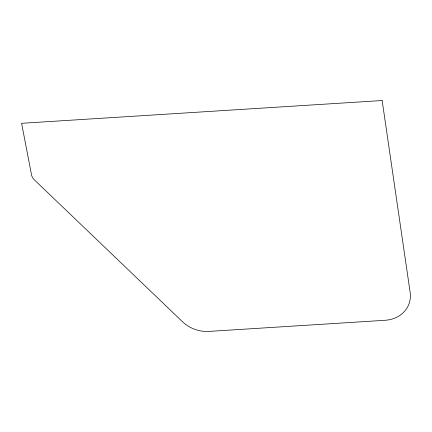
<?xml version="1.0" encoding="UTF-8"?>
<svg xmlns="http://www.w3.org/2000/svg" width="432" height="432" viewBox="0 0 432 432"><rect width="100%" height="100%" fill="white"/><g stroke="black" fill="none" stroke-linecap="round" stroke-linejoin="round"><path stroke-width="0.65" d="M382.147 100.526L21.6 123.309L31.493 174.706A10.341 8.872 21 0 0 34.409 179.885L182.455 321.689A31.028 26.622 21 0 0 208.98 331.409L385.128 320.279A31.028 26.622 21 0 0 410.141 292.351L382.147 100.526"/></g></svg>
